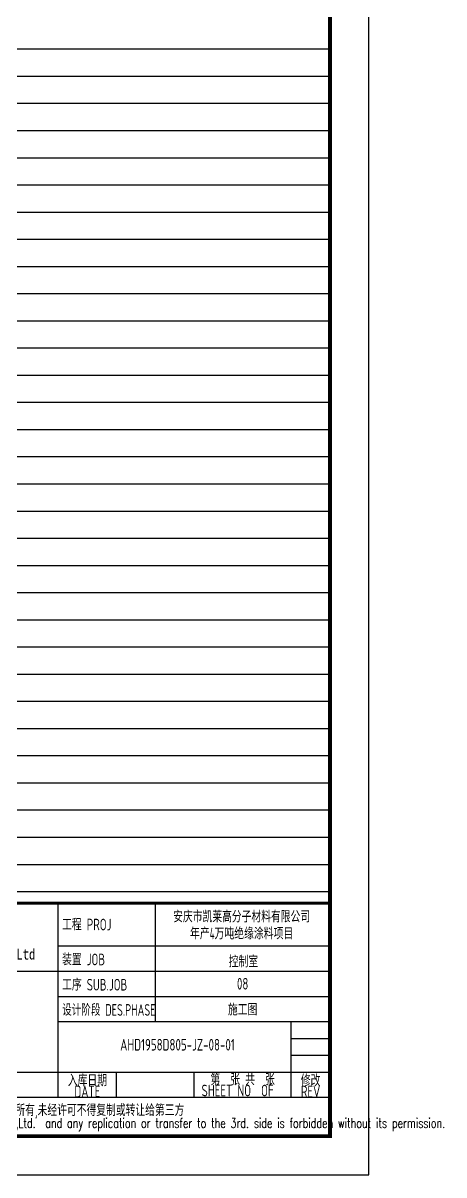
# Model space of a CAD drawing. Extents: x 5279878 to 5976284, y -275259 to -27697.
# Drawn here: x 5390817 to 5401665, y -149352 to -119684 of the extents above; entities that cross this region are included whole.
import ezdxf
from ezdxf.enums import TextEntityAlignment as Align

# ---------------------------------------------------------------- set-up
doc = ezdxf.new("R2010")
doc.units = 0
doc.header["$LTSCALE"] = 1000
doc.header["$MEASUREMENT"] = 0
doc.layers.get('0').update_dxf_attribs({"linetype": 'CONTINUOUS'})
doc.layers.add('PUB_TITLE', color=4, linetype='CONTINUOUS')
doc.layers.add('图层线', color=8, linetype='CONTINUOUS')
doc.styles.add('ECEC_TQ', font='txt_l.shx', dxfattribs={"bigfont": 'hztxt_l.shx'})
doc.styles.add('sceie', font='sceie.shx', dxfattribs={"width": 0.7, "bigfont": 'sceic.shx'})
doc.styles.add('宋体', font='', dxfattribs={"width": 0.7})
doc.styles.get('宋体').set_extended_font_data('SimSun')

msp = doc.modelspace()

# ---------------------------------------------------------------- linework, layer by layer
for p, q in [((5391726.8, -147351.7), (5391726.8, -142351.7)), ((5394226.8, -145401.7), (5394226.8, -142351.7)), ((5398726.8, -148351.7), (5398726.8, -142351.7)), ((5391726.8, -143451.7), (5398726.8, -143451.7)), ((5380726.8, -144101.7), (5391726.8, -144101.7)), ((5391726.8, -144101.7), (5398726.8, -144101.7)), ((5391726.8, -144751.7), (5398726.8, -144751.7)), ((5391726.8, -145401.7), (5398726.8, -145401.7)), ((5397726.8, -147351.7), (5397726.8, -145401.7)), ((5397726.8, -145835.1), (5398726.8, -145835.1)), ((5397726.8, -146268.4), (5398726.8, -146268.4)), ((5386226.8, -146701.7), (5398726.8, -146701.7)), ((5393226.8, -147351.7), (5393226.8, -146701.7)), ((5395226.8, -147351.7), (5395226.8, -146701.7)), ((5380726.8, -147351.7), (5398726.8, -147351.7)), ((5380726.8, -148351.7), (5398726.8, -148351.7))]:
    msp.add_line(p, q)
at = {"const_width": 70}
msp.add_lwpolyline([(5398726.8, -142351.7), (5380726.8, -142351.7)], dxfattribs=at)
at = {"layer": 'PUB_TITLE'}
msp.add_lwpolyline([(5315626.8, -149351.7), (5399726.8, -149351.7), (5399726.8, -89951.7), (5315626.8, -89951.7)], close=True, dxfattribs=at)
at = {"layer": 'PUB_TITLE', "const_width": 100}
msp.add_lwpolyline([(5318126.8, -148351.7), (5398726.8, -148351.7), (5398726.8, -90951.7), (5318126.8, -90951.7)], close=True, dxfattribs=at)
at = {"layer": '图层线'}
for p, q in [((5318126.8, -120351.7), (5398726.8, -120351.7)), ((5318126.8, -121051.7), (5398726.8, -121051.7)), ((5318126.8, -121751.7), (5398726.8, -121751.7)), ((5318126.8, -122451.7), (5398726.8, -122451.7)), ((5318126.8, -123151.7), (5398726.8, -123151.7)), ((5318126.8, -123851.7), (5398726.8, -123851.7)), ((5318126.8, -124551.7), (5398726.8, -124551.7)), ((5318126.8, -125251.7), (5398726.8, -125251.7)), ((5318126.8, -125951.7), (5398726.8, -125951.7)), ((5318126.8, -126651.7), (5398726.8, -126651.7)), ((5318126.8, -127351.7), (5398726.8, -127351.7)), ((5318126.8, -128051.7), (5398726.8, -128051.7)), ((5318126.8, -128751.7), (5398726.8, -128751.7)), ((5318126.8, -129451.7), (5398726.8, -129451.7)), ((5318126.8, -130151.7), (5398726.8, -130151.7)), ((5318126.8, -130851.7), (5398726.8, -130851.7)), ((5318126.8, -131551.7), (5398726.8, -131551.7)), ((5318126.8, -132251.7), (5398726.8, -132251.7)), ((5318126.8, -132951.7), (5398726.8, -132951.7)), ((5318126.8, -133651.7), (5398726.8, -133651.7)), ((5318126.8, -134351.7), (5398726.8, -134351.7)), ((5318126.8, -135051.7), (5398726.8, -135051.7)), ((5318126.8, -135751.7), (5398726.8, -135751.7)), ((5318126.8, -136451.7), (5398726.8, -136451.7)), ((5318126.8, -137151.7), (5398726.8, -137151.7)), ((5318126.8, -137851.7), (5398726.8, -137851.7)), ((5318126.8, -138551.7), (5398726.8, -138551.7)), ((5318126.8, -139251.7), (5398726.8, -139251.7)), ((5318126.8, -139951.7), (5398726.8, -139951.7)), ((5318126.8, -140651.7), (5398726.8, -140651.7)), ((5318126.8, -141351.7), (5398726.8, -141351.7)), ((5318126.8, -142051.7), (5398726.8, -142051.7))]:
    msp.add_line(p, q, dxfattribs=at)

# ---------------------------------------------------------------- texts
for s, height, style, width, p in [('安庆市凯莱高分子材料有限公司', 300, 'sceie', 0.8, (5396450.5, -142681.6)), ('年产4万吨绝缘涂料项目', 300, 'sceie', 0.65, (5396450.5, -143116.6)), ('Anhui Huadong Chemical & Medical Engineering Co.,Ltd', 280, '宋体', 0.85, (5386921.7, -143701.7)), ('控制室', 300, 'sceie', 0.8, (5396498.3, -143837.7)), ('08', 300, 'sceie', 0.8, (5396476.8, -144426.7)), ('施工图', 300, 'sceie', 0.8, (5396476.8, -145076.7)), ('入库日期', 300, 'sceie', 0.8, (5392476.8, -146901.7)), ('第  张 共  张', 300, 'sceie', 0.8, (5396476.8, -146876.7)), ('修改', 300, 'sceie', 0.8, (5398226.8, -146901.7)), ('DATE', 300, 'sceie', 0.8, (5392476.8, -147201.7)), ('SHEET NO  OF  ', 300, 'sceie', 0.8, (5396476.8, -147176.7)), ('REV', 300, 'sceie', 0.8, (5398226.8, -147201.7)), ('本文件专有权属安徽华东化工医药工程有限责任公司所有,未经许可不得复制或转让给第三方', 300, 'sceie', 0.8, (5389897.9, -147700.7)), ('The proprietary right of this document belongs to Anhui Huadong Chemical And Medical Engineering  Co.,Ltd.  and any replication or transfer to the 3rd. side is forbidden without its permission. ', 250, 'ECEC_TQ', 0.72, (5389726.8, -148051.7))]:
    msp.add_text(s, height=height, dxfattribs=dict(style=style, width=width)).set_placement(p, align=Align.MIDDLE)
at = {"style": 'sceie'}
for s, width, p in [('工程 PROJ', 0.8, (5391823.7, -143051.7)), ('装置 JOB', 0.8, (5391823.7, -143951.7)), ('工序 SUB.JOB', 0.8, (5391823.7, -144601.7)), ('设计阶段 DES.PHASE', 0.75, (5391823.7, -145251.7))]:
    msp.add_text(s, height=300, dxfattribs=dict(at, width=width)).set_placement(p)
at = {"style": 'sceie', "width": 0.8}
msp.add_attdef('AHD1958D805-JZ-08-01', text='200320-02-040', height=300, dxfattribs=at).set_placement((5394797.6, -145998), align=Align.MIDDLE)

doc.saveas('drawing.dxf')
